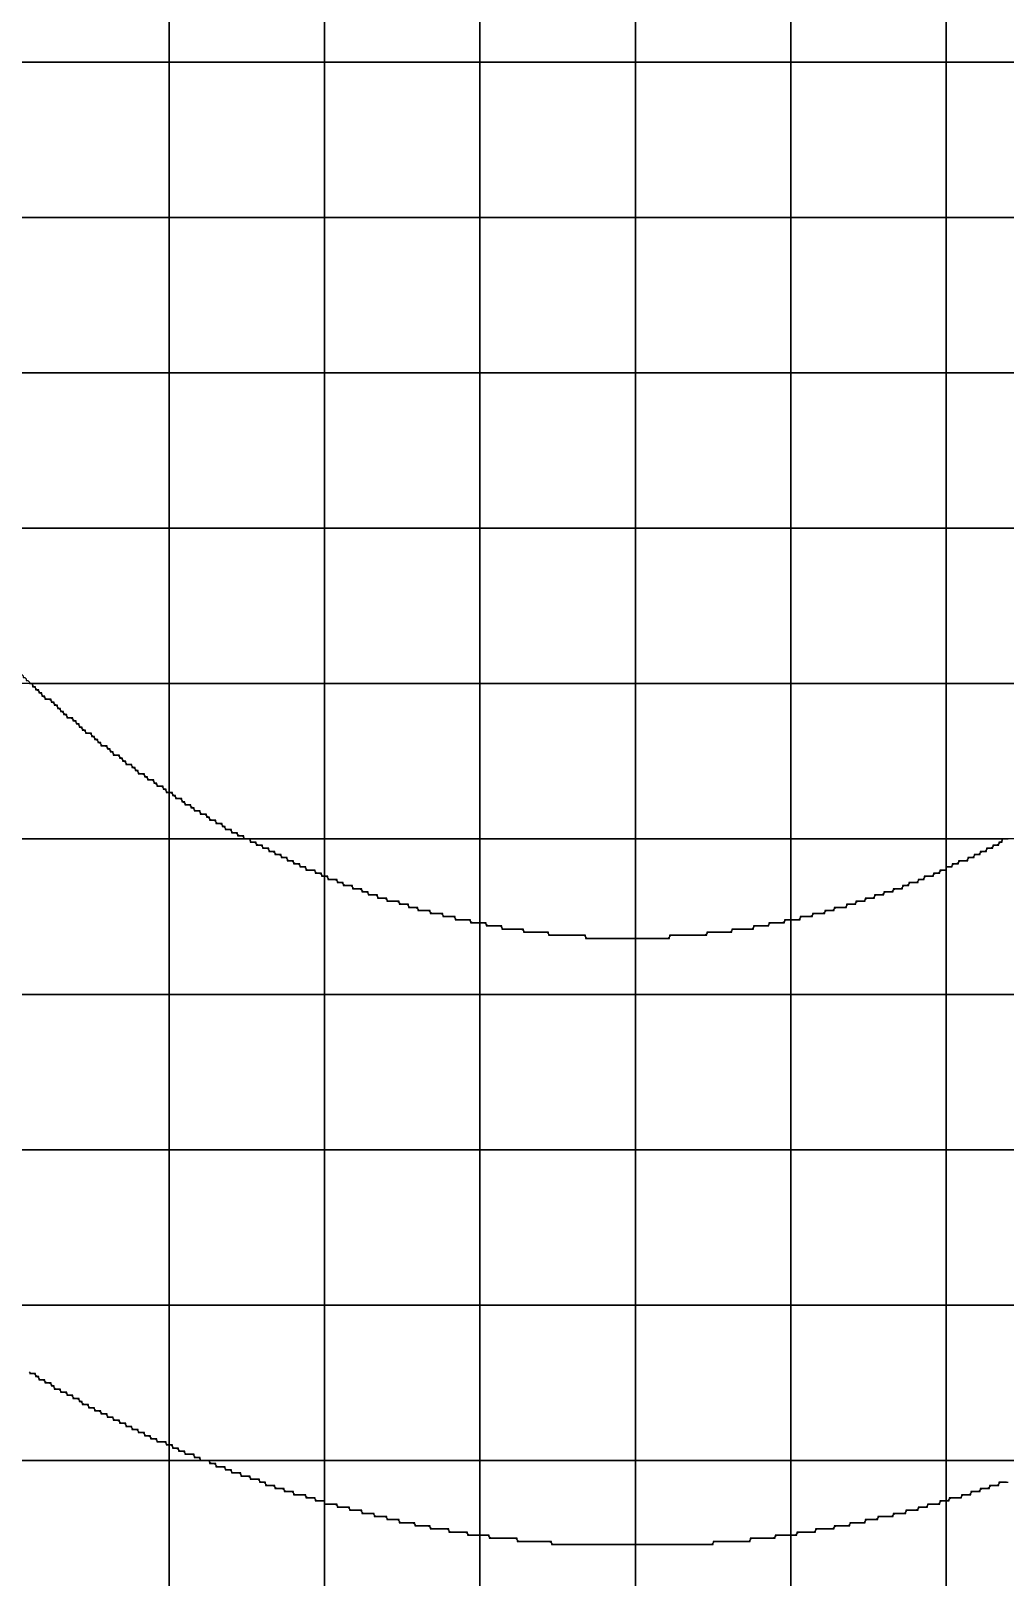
# Model space of a CAD drawing. Header units: metres. Extents: x -2.2 to 1, y -5.2 to 5.1.
# Drawn here: x -0.734 to 0.05, y -4.254 to -3.01 of the extents above; entities that cross this region are included whole.
import ezdxf

# ---------------------------------------------------------------- set-up
doc = ezdxf.new("R2010")
doc.units = ezdxf.units.M

msp = doc.modelspace()

# ---------------------------------------------------------------- linework, layer by layer
at = {"layer": '6', "color": 4}
for points in [[(-0.7479, -3.0355, 0), (-0.6229, -3.0355, 0), (-0.6229, -2.9105, 0), (-0.7479, -2.9105, 0), (-0.7479, -3.0355, 0)], [(-0.6229, -3.0355, 0), (-0.4979, -3.0355, 0), (-0.4979, -2.9105, 0), (-0.6229, -2.9105, 0), (-0.6229, -3.0355, 0)], [(-0.4979, -2.9105, 0), (-0.4979, -3.0355, 0)], [(-0.1229, -3.0355, 0), (0.0021, -3.0355, 0), (0.0021, -2.9105, 0)], [(0.0021, -3.0355, 0), (0.1271, -3.0355, 0), (0.1271, -2.9105, 0), (0.0021, -2.9105, 0), (0.0021, -3.0355, 0)], [(-0.2479, -3.0355, 0), (-0.1229, -3.0355, 0), (-0.1229, -2.9505, 0)], [(-0.1229, -2.948, 0), (-0.1229, -3.0355, 0)], [(-0.4979, -3.0355, 0), (-0.3729, -3.0355, 0), (-0.3729, -2.9655, 0)], [(-0.3729, -2.968, 0), (-0.3729, -3.0355, 0)], [(-0.3729, -3.0355, 0), (-0.2479, -3.0355, 0), (-0.2479, -2.9855, 0)], [(-0.2479, -2.9855, 0), (-0.2479, -3.0355, 0)], [(-0.7479, -3.1605, 0), (-0.6229, -3.1605, 0), (-0.6229, -3.0355, 0), (-0.7479, -3.0355, 0), (-0.7479, -3.1605, 0)], [(-0.6229, -3.1605, 0), (-0.4979, -3.1605, 0), (-0.4979, -3.0355, 0), (-0.6229, -3.0355, 0), (-0.6229, -3.1605, 0)], [(-0.4979, -3.1605, 0), (-0.3729, -3.1605, 0), (-0.3729, -3.0355, 0), (-0.4979, -3.0355, 0), (-0.4979, -3.1605, 0)], [(-0.3729, -3.1605, 0), (-0.2479, -3.1605, 0), (-0.2479, -3.0355, 0), (-0.3729, -3.0355, 0), (-0.3729, -3.1605, 0)], [(-0.2479, -3.1605, 0), (-0.1229, -3.1605, 0), (-0.1229, -3.0355, 0), (-0.2479, -3.0355, 0), (-0.2479, -3.1605, 0)], [(-0.1229, -3.1605, 0), (0.0021, -3.1605, 0), (0.0021, -3.0355, 0), (-0.1229, -3.0355, 0), (-0.1229, -3.1605, 0)], [(0.0021, -3.1605, 0), (0.1271, -3.1605, 0), (0.1271, -3.0355, 0), (0.0021, -3.0355, 0), (0.0021, -3.1605, 0)], [(-0.7479, -3.2855, 0), (-0.6229, -3.2855, 0), (-0.6229, -3.1605, 0), (-0.7479, -3.1605, 0), (-0.7479, -3.2855, 0)], [(-0.6229, -3.2855, 0), (-0.4979, -3.2855, 0), (-0.4979, -3.1605, 0), (-0.6229, -3.1605, 0), (-0.6229, -3.2855, 0)], [(-0.4979, -3.2855, 0), (-0.3729, -3.2855, 0), (-0.3729, -3.1605, 0), (-0.4979, -3.1605, 0), (-0.4979, -3.2855, 0)], [(-0.3729, -3.2855, 0), (-0.2479, -3.2855, 0), (-0.2479, -3.1605, 0), (-0.3729, -3.1605, 0), (-0.3729, -3.2855, 0)], [(-0.2479, -3.2855, 0), (-0.1229, -3.2855, 0), (-0.1229, -3.1605, 0), (-0.2479, -3.1605, 0), (-0.2479, -3.2855, 0)], [(-0.1229, -3.2855, 0), (0.0021, -3.2855, 0), (0.0021, -3.1605, 0), (-0.1229, -3.1605, 0), (-0.1229, -3.2855, 0)], [(0.0021, -3.2855, 0), (0.1271, -3.2855, 0), (0.1271, -3.1605, 0), (0.0021, -3.1605, 0), (0.0021, -3.2855, 0)], [(-0.7479, -3.4105, 0), (-0.6229, -3.4105, 0), (-0.6229, -3.2855, 0), (-0.7479, -3.2855, 0), (-0.7479, -3.4105, 0)], [(-0.6229, -3.4105, 0), (-0.4979, -3.4105, 0), (-0.4979, -3.2855, 0), (-0.6229, -3.2855, 0), (-0.6229, -3.4105, 0)], [(-0.4979, -3.4105, 0), (-0.3729, -3.4105, 0), (-0.3729, -3.2855, 0), (-0.4979, -3.2855, 0), (-0.4979, -3.4105, 0)], [(-0.3729, -3.4105, 0), (-0.2479, -3.4105, 0), (-0.2479, -3.2855, 0), (-0.3729, -3.2855, 0), (-0.3729, -3.4105, 0)], [(-0.2479, -3.4105, 0), (-0.1229, -3.4105, 0), (-0.1229, -3.2855, 0), (-0.2479, -3.2855, 0), (-0.2479, -3.4105, 0)], [(-0.1229, -3.4105, 0), (0.0021, -3.4105, 0), (0.0021, -3.2855, 0), (-0.1229, -3.2855, 0), (-0.1229, -3.4105, 0)], [(0.0021, -3.4105, 0), (0.1271, -3.4105, 0), (0.1271, -3.2855, 0), (0.0021, -3.2855, 0), (0.0021, -3.4105, 0)], [(-0.7479, -3.523, 0), (-0.7467, -3.523, 0), (-0.7454, -3.5242, 0), (-0.7454, -3.5255, 0), (-0.7442, -3.5255, 0), (-0.7429, -3.5267, 0), (-0.7429, -3.528, 0), (-0.7417, -3.528, 0), (-0.7404, -3.5293, 0), (-0.7404, -3.5305, 0), (-0.7392, -3.5305, 0), (-0.7379, -3.5318, 0), (-0.7379, -3.533, 0), (-0.7367, -3.533, 0), (-0.7354, -3.5343, 0), (-0.7354, -3.5355, 0), (-0.6229, -3.5355, 0), (-0.6229, -3.4105, 0), (-0.7479, -3.4105, 0), (-0.7479, -3.523, 0)], [(-0.6229, -3.5355, 0), (-0.4979, -3.5355, 0), (-0.4979, -3.4105, 0), (-0.6229, -3.4105, 0), (-0.6229, -3.5355, 0)], [(-0.4979, -3.5355, 0), (-0.3729, -3.5355, 0), (-0.3729, -3.4105, 0), (-0.4979, -3.4105, 0), (-0.4979, -3.5355, 0)], [(-0.3729, -3.5355, 0), (-0.2479, -3.5355, 0), (-0.2479, -3.4105, 0), (-0.3729, -3.4105, 0), (-0.3729, -3.5355, 0)], [(-0.2479, -3.5355, 0), (-0.1229, -3.5355, 0), (-0.1229, -3.4105, 0), (-0.2479, -3.4105, 0), (-0.2479, -3.5355, 0)], [(-0.1229, -3.5355, 0), (0.0021, -3.5355, 0), (0.0021, -3.4105, 0), (-0.1229, -3.4105, 0), (-0.1229, -3.5355, 0)], [(0.0021, -3.5355, 0), (0.1271, -3.5355, 0), (0.1271, -3.4105, 0), (0.0021, -3.4105, 0), (0.0021, -3.5355, 0)], [(-0.7329, -3.538, 0), (-0.7317, -3.538, 0), (-0.7304, -3.5393, 0), (-0.7304, -3.5405, 0), (-0.7292, -3.5405, 0), (-0.7279, -3.5417, 0), (-0.7279, -3.543, 0), (-0.7267, -3.543, 0), (-0.7254, -3.5442, 0), (-0.7254, -3.5455, 0), (-0.7242, -3.5455, 0), (-0.7229, -3.5467, 0), (-0.7229, -3.548, 0), (-0.7192, -3.548, 0), (-0.7179, -3.5492, 0), (-0.7179, -3.5505, 0), (-0.7167, -3.5505, 0), (-0.7154, -3.5518, 0), (-0.7154, -3.553, 0), (-0.7142, -3.553, 0), (-0.7129, -3.5543, 0), (-0.7129, -3.5555, 0), (-0.7117, -3.5555, 0), (-0.7104, -3.5568, 0), (-0.7104, -3.558, 0), (-0.7092, -3.558, 0), (-0.7079, -3.5593, 0), (-0.7079, -3.5605, 0), (-0.7067, -3.5605, 0), (-0.7054, -3.5617, 0), (-0.7054, -3.563, 0), (-0.7017, -3.563, 0), (-0.7004, -3.5642, 0), (-0.7004, -3.5655, 0), (-0.6992, -3.5655, 0), (-0.6979, -3.5667, 0), (-0.6979, -3.568, 0), (-0.6967, -3.568, 0), (-0.6954, -3.5692, 0), (-0.6954, -3.5705, 0), (-0.6942, -3.5705, 0), (-0.6929, -3.5718, 0), (-0.6929, -3.573, 0), (-0.6917, -3.573, 0), (-0.6904, -3.5743, 0), (-0.6904, -3.5755, 0), (-0.6867, -3.5755, 0), (-0.6854, -3.5768, 0), (-0.6854, -3.578, 0), (-0.6842, -3.578, 0), (-0.6829, -3.5793, 0), (-0.6829, -3.5805, 0), (-0.6817, -3.5805, 0), (-0.6804, -3.5817, 0), (-0.6804, -3.583, 0), (-0.6792, -3.583, 0), (-0.6779, -3.5842, 0), (-0.6779, -3.5855, 0), (-0.6742, -3.5855, 0), (-0.6729, -3.5867, 0), (-0.6729, -3.588, 0), (-0.6717, -3.588, 0), (-0.6704, -3.5892, 0), (-0.6704, -3.5905, 0), (-0.6692, -3.5905, 0), (-0.6679, -3.5918, 0), (-0.6679, -3.593, 0), (-0.6642, -3.593, 0), (-0.6629, -3.5943, 0), (-0.6629, -3.5955, 0), (-0.6617, -3.5955, 0), (-0.6604, -3.5968, 0), (-0.6604, -3.598, 0), (-0.6592, -3.598, 0), (-0.6579, -3.5993, 0), (-0.6579, -3.6005, 0), (-0.6542, -3.6005, 0), (-0.6529, -3.6018, 0), (-0.6529, -3.603, 0), (-0.6517, -3.603, 0), (-0.6504, -3.6042, 0), (-0.6504, -3.6055, 0), (-0.6492, -3.6055, 0), (-0.6479, -3.6067, 0), (-0.6479, -3.608, 0), (-0.6442, -3.608, 0), (-0.6429, -3.6092, 0), (-0.6429, -3.6105, 0), (-0.6417, -3.6105, 0), (-0.6404, -3.6117, 0), (-0.6404, -3.613, 0), (-0.6367, -3.613, 0), (-0.6354, -3.6143, 0), (-0.6354, -3.6155, 0), (-0.6342, -3.6155, 0), (-0.6329, -3.6168, 0), (-0.6329, -3.618, 0), (-0.6292, -3.618, 0), (-0.6279, -3.6193, 0), (-0.6279, -3.6205, 0), (-0.6267, -3.6205, 0), (-0.6254, -3.6218, 0), (-0.6254, -3.623, 0), (-0.6229, -3.623, 0), (-0.6229, -3.5355, 0), (-0.7329, -3.5355, 0), (-0.7329, -3.538, 0)], [(-0.6229, -3.623, 0), (-0.6217, -3.623, 0), (-0.6204, -3.6242, 0), (-0.6204, -3.6255, 0), (-0.6192, -3.6255, 0), (-0.6179, -3.6267, 0), (-0.6179, -3.628, 0), (-0.6142, -3.628, 0), (-0.6129, -3.6292, 0), (-0.6129, -3.6305, 0), (-0.6117, -3.6305, 0), (-0.6104, -3.6317, 0), (-0.6104, -3.633, 0), (-0.6067, -3.633, 0), (-0.6054, -3.6343, 0), (-0.6054, -3.6355, 0), (-0.6042, -3.6355, 0), (-0.6029, -3.6368, 0), (-0.6029, -3.638, 0), (-0.5992, -3.638, 0), (-0.5979, -3.6393, 0), (-0.5979, -3.6405, 0), (-0.5942, -3.6405, 0), (-0.5929, -3.6418, 0), (-0.5929, -3.643, 0), (-0.5917, -3.643, 0), (-0.5904, -3.6442, 0), (-0.5904, -3.6455, 0), (-0.5867, -3.6455, 0), (-0.5854, -3.6467, 0), (-0.5854, -3.648, 0), (-0.5817, -3.648, 0), (-0.5804, -3.6492, 0), (-0.5804, -3.6505, 0), (-0.5792, -3.6505, 0), (-0.5779, -3.6517, 0), (-0.5779, -3.653, 0), (-0.5742, -3.653, 0), (-0.5729, -3.6543, 0), (-0.5729, -3.6555, 0), (-0.5692, -3.6555, 0), (-0.5679, -3.6568, 0), (-0.5679, -3.658, 0), (-0.5642, -3.658, 0), (-0.5629, -3.6593, 0), (-0.5629, -3.6605, 0), (-0.4979, -3.6605, 0), (-0.4979, -3.5355, 0), (-0.6229, -3.5355, 0), (-0.6229, -3.623, 0)], [(-0.4979, -3.6605, 0), (-0.3729, -3.6605, 0), (-0.3729, -3.5355, 0), (-0.4979, -3.5355, 0), (-0.4979, -3.6605, 0)], [(-0.3729, -3.6605, 0), (-0.2479, -3.6605, 0), (-0.2479, -3.5355, 0), (-0.3729, -3.5355, 0), (-0.3729, -3.6605, 0)], [(-0.2479, -3.6605, 0), (-0.1229, -3.6605, 0), (-0.1229, -3.5355, 0), (-0.2479, -3.5355, 0), (-0.2479, -3.6605, 0)], [(-0.1229, -3.6605, 0), (0.0021, -3.6605, 0), (0.0021, -3.5355, 0), (-0.1229, -3.5355, 0), (-0.1229, -3.6605, 0)], [(0.1271, -3.5355, 0), (0.0021, -3.5355, 0), (0.0021, -3.6605, 0)], [(-0.5579, -3.663, 0), (-0.5542, -3.663, 0), (-0.5529, -3.6643, 0), (-0.5529, -3.6655, 0), (-0.5492, -3.6655, 0), (-0.5479, -3.6667, 0), (-0.5479, -3.668, 0), (-0.5442, -3.668, 0), (-0.5429, -3.6692, 0), (-0.5429, -3.6705, 0), (-0.5392, -3.6705, 0), (-0.5379, -3.6717, 0), (-0.5379, -3.673, 0), (-0.5342, -3.673, 0), (-0.5329, -3.6742, 0), (-0.5329, -3.6755, 0), (-0.5292, -3.6755, 0), (-0.5279, -3.6768, 0), (-0.5279, -3.678, 0), (-0.5242, -3.678, 0), (-0.5229, -3.6793, 0), (-0.5229, -3.6805, 0), (-0.5192, -3.6805, 0), (-0.5179, -3.6818, 0), (-0.5179, -3.683, 0), (-0.5142, -3.683, 0), (-0.5129, -3.6843, 0), (-0.5129, -3.6855, 0), (-0.5067, -3.6855, 0), (-0.5054, -3.6867, 0), (-0.5054, -3.688, 0), (-0.5017, -3.688, 0), (-0.5004, -3.6892, 0), (-0.5004, -3.6905, 0), (-0.4979, -3.6905, 0), (-0.4979, -3.6605, 0), (-0.5579, -3.6605, 0), (-0.5579, -3.663, 0)], [(-0.4979, -3.6905, 0), (-0.4967, -3.6905, 0), (-0.4954, -3.6917, 0), (-0.4954, -3.693, 0), (-0.4892, -3.693, 0), (-0.4879, -3.6942, 0), (-0.4879, -3.6955, 0), (-0.4842, -3.6955, 0), (-0.4829, -3.6968, 0), (-0.4829, -3.698, 0), (-0.4767, -3.698, 0), (-0.4754, -3.6993, 0), (-0.4754, -3.7005, 0), (-0.4692, -3.7005, 0), (-0.4679, -3.7018, 0), (-0.4679, -3.703, 0), (-0.4642, -3.703, 0), (-0.4629, -3.7043, 0), (-0.4629, -3.7055, 0), (-0.4567, -3.7055, 0), (-0.4554, -3.7067, 0), (-0.4554, -3.708, 0), (-0.4492, -3.708, 0), (-0.4479, -3.7092, 0), (-0.4479, -3.7105, 0), (-0.4392, -3.7105, 0), (-0.4379, -3.7117, 0), (-0.4379, -3.713, 0), (-0.4317, -3.713, 0), (-0.4304, -3.7142, 0), (-0.4304, -3.7155, 0), (-0.4242, -3.7155, 0), (-0.4229, -3.7168, 0), (-0.4229, -3.718, 0), (-0.4142, -3.718, 0), (-0.4129, -3.7193, 0), (-0.4129, -3.7205, 0), (-0.4042, -3.7205, 0), (-0.4029, -3.7218, 0), (-0.4029, -3.723, 0), (-0.3942, -3.723, 0), (-0.3929, -3.7243, 0), (-0.3929, -3.7255, 0), (-0.3817, -3.7255, 0), (-0.3804, -3.7268, 0), (-0.3804, -3.728, 0), (-0.3729, -3.728, 0), (-0.3729, -3.6605, 0), (-0.4979, -3.6605, 0), (-0.4979, -3.6905, 0)], [(-0.3729, -3.728, 0), (-0.3692, -3.728, 0), (-0.3679, -3.7292, 0), (-0.3679, -3.7305, 0), (-0.3567, -3.7305, 0), (-0.3554, -3.7317, 0), (-0.3554, -3.733, 0), (-0.3392, -3.733, 0), (-0.3379, -3.7342, 0), (-0.3379, -3.7355, 0), (-0.3192, -3.7355, 0), (-0.3179, -3.7367, 0), (-0.3179, -3.738, 0), (-0.2892, -3.738, 0), (-0.2879, -3.7393, 0), (-0.2879, -3.7405, 0), (-0.2479, -3.7405, 0), (-0.2479, -3.6605, 0), (-0.3729, -3.6605, 0), (-0.3729, -3.728, 0)], [(-0.2479, -3.7405, 0), (-0.2204, -3.7405, 0), (-0.2204, -3.7393, 0), (-0.2192, -3.738, 0), (-0.1904, -3.738, 0), (-0.1904, -3.7367, 0), (-0.1892, -3.7355, 0), (-0.1704, -3.7355, 0), (-0.1704, -3.7342, 0), (-0.1692, -3.733, 0), (-0.1529, -3.733, 0), (-0.1529, -3.7317, 0), (-0.1517, -3.7305, 0), (-0.1404, -3.7305, 0), (-0.1404, -3.7292, 0), (-0.1392, -3.728, 0), (-0.1279, -3.728, 0), (-0.1279, -3.7268, 0), (-0.1267, -3.7255, 0), (-0.1229, -3.7255, 0), (-0.1229, -3.6605, 0), (-0.2479, -3.6605, 0), (-0.2479, -3.7405, 0)], [(-0.1229, -3.7255, 0), (-0.1154, -3.7255, 0), (-0.1154, -3.7243, 0), (-0.1142, -3.723, 0), (-0.1054, -3.723, 0), (-0.1054, -3.7218, 0), (-0.1042, -3.7205, 0), (-0.0954, -3.7205, 0), (-0.0954, -3.7193, 0), (-0.0942, -3.718, 0), (-0.0879, -3.718, 0), (-0.0879, -3.7168, 0), (-0.0867, -3.7155, 0), (-0.0779, -3.7155, 0), (-0.0779, -3.7142, 0), (-0.0767, -3.713, 0), (-0.0704, -3.713, 0), (-0.0704, -3.7117, 0), (-0.0692, -3.7105, 0), (-0.0629, -3.7105, 0), (-0.0629, -3.7092, 0), (-0.0617, -3.708, 0), (-0.0554, -3.708, 0), (-0.0554, -3.7067, 0), (-0.0542, -3.7055, 0), (-0.0479, -3.7055, 0), (-0.0479, -3.7043, 0), (-0.0467, -3.703, 0), (-0.0404, -3.703, 0), (-0.0404, -3.7018, 0), (-0.0392, -3.7005, 0), (-0.0329, -3.7005, 0), (-0.0329, -3.6993, 0), (-0.0317, -3.698, 0), (-0.0279, -3.698, 0), (-0.0279, -3.6968, 0), (-0.0267, -3.6955, 0), (-0.0204, -3.6955, 0), (-0.0204, -3.6942, 0), (-0.0192, -3.693, 0), (-0.0154, -3.693, 0), (-0.0154, -3.6917, 0), (-0.0142, -3.6905, 0), (-0.0079, -3.6905, 0), (-0.0079, -3.6892, 0), (-0.0067, -3.688, 0), (-0.0029, -3.688, 0), (-0.0029, -3.6867, 0), (-0.0017, -3.6855, 0), (0.0021, -3.6855, 0), (0.0021, -3.6605, 0), (-0.1229, -3.6605, 0), (-0.1229, -3.7255, 0)], [(0.0021, -3.683, 0), (0.0071, -3.683, 0), (0.0071, -3.6818, 0), (0.0083, -3.6805, 0), (0.0121, -3.6805, 0), (0.0121, -3.6793, 0), (0.0133, -3.678, 0), (0.0196, -3.678, 0), (0.0196, -3.6768, 0), (0.0208, -3.6755, 0), (0.0246, -3.6755, 0), (0.0246, -3.6742, 0), (0.0258, -3.673, 0), (0.0296, -3.673, 0), (0.0296, -3.6717, 0), (0.0308, -3.6705, 0), (0.0346, -3.6705, 0), (0.0346, -3.6692, 0), (0.0358, -3.668, 0), (0.0396, -3.668, 0), (0.0396, -3.6667, 0), (0.0408, -3.6655, 0), (0.0446, -3.6655, 0), (0.0446, -3.6643, 0), (0.0458, -3.663, 0), (0.0471, -3.663, 0), (0.0471, -3.6605, 0), (0.0021, -3.6605, 0), (0.0021, -3.683, 0)], [(0.0021, -3.6605, 0), (0.0521, -3.6605, 0)]]:
    msp.add_polyline3d(points, dxfattribs=at)
at = {"layer": '7', "color": 1}
for points in [[(-0.7479, -3.6605, 0), (-0.6229, -3.6605, 0), (-0.6229, -3.623, 0), (-0.6242, -3.623, 0), (-0.6254, -3.6218, 0), (-0.6254, -3.6205, 0), (-0.6267, -3.6205, 0), (-0.6279, -3.6193, 0), (-0.6279, -3.618, 0), (-0.6317, -3.618, 0), (-0.6329, -3.6168, 0), (-0.6329, -3.6155, 0), (-0.6342, -3.6155, 0), (-0.6354, -3.6143, 0), (-0.6354, -3.613, 0), (-0.6392, -3.613, 0), (-0.6404, -3.6117, 0), (-0.6404, -3.6105, 0), (-0.6417, -3.6105, 0), (-0.6429, -3.6092, 0), (-0.6429, -3.608, 0), (-0.6467, -3.608, 0), (-0.6479, -3.6067, 0), (-0.6479, -3.6055, 0), (-0.6492, -3.6055, 0), (-0.6504, -3.6042, 0), (-0.6504, -3.603, 0), (-0.6517, -3.603, 0), (-0.6529, -3.6018, 0), (-0.6529, -3.6005, 0), (-0.6567, -3.6005, 0), (-0.6579, -3.5993, 0), (-0.6579, -3.598, 0), (-0.6592, -3.598, 0), (-0.6604, -3.5968, 0), (-0.6604, -3.5955, 0), (-0.6617, -3.5955, 0), (-0.6629, -3.5943, 0), (-0.6629, -3.593, 0), (-0.6667, -3.593, 0), (-0.6679, -3.5918, 0), (-0.6679, -3.5905, 0), (-0.6692, -3.5905, 0), (-0.6704, -3.5892, 0), (-0.6704, -3.588, 0), (-0.6717, -3.588, 0), (-0.6729, -3.5867, 0), (-0.6729, -3.5855, 0), (-0.6767, -3.5855, 0), (-0.6779, -3.5842, 0), (-0.6779, -3.583, 0), (-0.6792, -3.583, 0), (-0.6804, -3.5817, 0), (-0.6804, -3.5805, 0), (-0.6817, -3.5805, 0), (-0.6829, -3.5793, 0), (-0.6829, -3.578, 0), (-0.6842, -3.578, 0), (-0.6854, -3.5768, 0), (-0.6854, -3.5755, 0), (-0.6892, -3.5755, 0), (-0.6904, -3.5743, 0), (-0.6904, -3.573, 0), (-0.6917, -3.573, 0), (-0.6929, -3.5718, 0), (-0.6929, -3.5705, 0), (-0.6942, -3.5705, 0), (-0.6954, -3.5692, 0), (-0.6954, -3.568, 0), (-0.6967, -3.568, 0), (-0.6979, -3.5667, 0), (-0.6979, -3.5655, 0), (-0.6992, -3.5655, 0), (-0.7004, -3.5642, 0), (-0.7004, -3.563, 0), (-0.7042, -3.563, 0), (-0.7054, -3.5617, 0), (-0.7054, -3.5605, 0), (-0.7067, -3.5605, 0), (-0.7079, -3.5593, 0), (-0.7079, -3.558, 0), (-0.7092, -3.558, 0), (-0.7104, -3.5568, 0), (-0.7104, -3.5555, 0), (-0.7117, -3.5555, 0), (-0.7129, -3.5543, 0), (-0.7129, -3.553, 0), (-0.7142, -3.553, 0), (-0.7154, -3.5518, 0), (-0.7154, -3.5505, 0), (-0.7167, -3.5505, 0), (-0.7179, -3.5492, 0), (-0.7179, -3.548, 0), (-0.7217, -3.548, 0), (-0.7229, -3.5467, 0), (-0.7229, -3.5455, 0), (-0.7242, -3.5455, 0), (-0.7254, -3.5442, 0), (-0.7254, -3.543, 0), (-0.7267, -3.543, 0), (-0.7279, -3.5417, 0), (-0.7279, -3.5405, 0), (-0.7292, -3.5405, 0), (-0.7304, -3.5393, 0), (-0.7304, -3.538, 0), (-0.7317, -3.538, 0), (-0.7329, -3.5368, 0), (-0.7329, -3.5355, 0), (-0.7479, -3.5355, 0)], [(-0.6229, -3.6605, 0), (-0.5629, -3.6605, 0), (-0.5629, -3.658, 0), (-0.5667, -3.658, 0), (-0.5679, -3.6568, 0), (-0.5679, -3.6555, 0), (-0.5717, -3.6555, 0), (-0.5729, -3.6543, 0), (-0.5729, -3.653, 0), (-0.5767, -3.653, 0), (-0.5779, -3.6517, 0), (-0.5779, -3.6505, 0), (-0.5792, -3.6505, 0), (-0.5804, -3.6492, 0), (-0.5804, -3.648, 0), (-0.5842, -3.648, 0), (-0.5854, -3.6467, 0), (-0.5854, -3.6455, 0), (-0.5892, -3.6455, 0), (-0.5904, -3.6442, 0), (-0.5904, -3.643, 0), (-0.5917, -3.643, 0), (-0.5929, -3.6418, 0), (-0.5929, -3.6405, 0), (-0.5967, -3.6405, 0), (-0.5979, -3.6393, 0), (-0.5979, -3.638, 0), (-0.6017, -3.638, 0), (-0.6029, -3.6368, 0), (-0.6029, -3.6355, 0), (-0.6042, -3.6355, 0), (-0.6054, -3.6343, 0), (-0.6054, -3.633, 0), (-0.6092, -3.633, 0), (-0.6104, -3.6317, 0), (-0.6104, -3.6305, 0), (-0.6117, -3.6305, 0), (-0.6129, -3.6292, 0), (-0.6129, -3.628, 0), (-0.6167, -3.628, 0), (-0.6179, -3.6267, 0), (-0.6179, -3.6255, 0), (-0.6192, -3.6255, 0), (-0.6204, -3.6242, 0), (-0.6204, -3.623, 0), (-0.6229, -3.623, 0), (-0.6229, -3.6605, 0)], [(-0.7479, -3.7855, 0), (-0.6229, -3.7855, 0), (-0.6229, -3.6605, 0), (-0.7479, -3.6605, 0), (-0.7479, -3.7855, 0)], [(-0.6229, -3.7855, 0), (-0.4979, -3.7855, 0), (-0.4979, -3.6905, 0), (-0.4992, -3.6905, 0), (-0.5004, -3.6892, 0), (-0.5004, -3.688, 0), (-0.5042, -3.688, 0), (-0.5054, -3.6867, 0), (-0.5054, -3.6855, 0), (-0.5117, -3.6855, 0), (-0.5129, -3.6843, 0), (-0.5129, -3.683, 0), (-0.5167, -3.683, 0), (-0.5179, -3.6818, 0), (-0.5179, -3.6805, 0), (-0.5217, -3.6805, 0), (-0.5229, -3.6793, 0), (-0.5229, -3.678, 0), (-0.5267, -3.678, 0), (-0.5279, -3.6768, 0), (-0.5279, -3.6755, 0), (-0.5317, -3.6755, 0), (-0.5329, -3.6742, 0), (-0.5329, -3.673, 0), (-0.5367, -3.673, 0), (-0.5379, -3.6717, 0), (-0.5379, -3.6705, 0), (-0.5417, -3.6705, 0), (-0.5429, -3.6692, 0), (-0.5429, -3.668, 0), (-0.5467, -3.668, 0), (-0.5479, -3.6667, 0), (-0.5479, -3.6655, 0), (-0.5517, -3.6655, 0), (-0.5529, -3.6643, 0), (-0.5529, -3.663, 0), (-0.5567, -3.663, 0), (-0.5579, -3.6618, 0), (-0.5579, -3.6605, 0), (-0.6229, -3.6605, 0), (-0.6229, -3.7855, 0)], [(0.1271, -3.6605, 0), (0.0471, -3.6605, 0), (0.0471, -3.6618, 0), (0.0458, -3.663, 0), (0.0446, -3.663, 0), (0.0446, -3.6643, 0), (0.0433, -3.6655, 0), (0.0396, -3.6655, 0), (0.0396, -3.6667, 0), (0.0383, -3.668, 0), (0.0346, -3.668, 0), (0.0346, -3.6692, 0), (0.0333, -3.6705, 0), (0.0296, -3.6705, 0), (0.0296, -3.6717, 0), (0.0283, -3.673, 0), (0.0246, -3.673, 0), (0.0246, -3.6742, 0), (0.0233, -3.6755, 0), (0.0196, -3.6755, 0), (0.0196, -3.6768, 0), (0.0183, -3.678, 0), (0.0121, -3.678, 0), (0.0121, -3.6793, 0), (0.0108, -3.6805, 0), (0.0071, -3.6805, 0), (0.0071, -3.6818, 0), (0.0058, -3.683, 0), (0.0021, -3.683, 0), (0.0021, -3.7855, 0)], [(-0.4979, -3.7855, 0), (-0.3729, -3.7855, 0), (-0.3729, -3.728, 0), (-0.3792, -3.728, 0), (-0.3804, -3.7268, 0), (-0.3804, -3.7255, 0), (-0.3917, -3.7255, 0), (-0.3929, -3.7243, 0), (-0.3929, -3.723, 0), (-0.4017, -3.723, 0), (-0.4029, -3.7218, 0), (-0.4029, -3.7205, 0), (-0.4117, -3.7205, 0), (-0.4129, -3.7193, 0), (-0.4129, -3.718, 0), (-0.4217, -3.718, 0), (-0.4229, -3.7168, 0), (-0.4229, -3.7155, 0), (-0.4292, -3.7155, 0), (-0.4304, -3.7142, 0), (-0.4304, -3.713, 0), (-0.4367, -3.713, 0), (-0.4379, -3.7117, 0), (-0.4379, -3.7105, 0), (-0.4467, -3.7105, 0), (-0.4479, -3.7092, 0), (-0.4479, -3.708, 0), (-0.4542, -3.708, 0), (-0.4554, -3.7067, 0), (-0.4554, -3.7055, 0), (-0.4617, -3.7055, 0), (-0.4629, -3.7043, 0), (-0.4629, -3.703, 0), (-0.4667, -3.703, 0), (-0.4679, -3.7018, 0), (-0.4679, -3.7005, 0), (-0.4742, -3.7005, 0), (-0.4754, -3.6993, 0), (-0.4754, -3.698, 0), (-0.4817, -3.698, 0), (-0.4829, -3.6968, 0), (-0.4829, -3.6955, 0), (-0.4867, -3.6955, 0), (-0.4879, -3.6942, 0), (-0.4879, -3.693, 0), (-0.4942, -3.693, 0), (-0.4954, -3.6917, 0), (-0.4954, -3.6905, 0), (-0.4979, -3.6905, 0), (-0.4979, -3.7855, 0)], [(-0.1229, -3.7855, 0), (0.0021, -3.7855, 0), (0.0021, -3.6855, 0), (-0.0029, -3.6855, 0), (-0.0029, -3.6867, 0), (-0.0042, -3.688, 0), (-0.0079, -3.688, 0), (-0.0079, -3.6892, 0), (-0.0092, -3.6905, 0), (-0.0154, -3.6905, 0), (-0.0154, -3.6917, 0), (-0.0167, -3.693, 0), (-0.0204, -3.693, 0), (-0.0204, -3.6942, 0), (-0.0217, -3.6955, 0), (-0.0279, -3.6955, 0), (-0.0279, -3.6968, 0), (-0.0292, -3.698, 0), (-0.0329, -3.698, 0), (-0.0329, -3.6993, 0), (-0.0342, -3.7005, 0), (-0.0404, -3.7005, 0), (-0.0404, -3.7018, 0), (-0.0417, -3.703, 0), (-0.0479, -3.703, 0), (-0.0479, -3.7043, 0), (-0.0492, -3.7055, 0), (-0.0554, -3.7055, 0), (-0.0554, -3.7067, 0), (-0.0567, -3.708, 0), (-0.0629, -3.708, 0), (-0.0629, -3.7092, 0), (-0.0642, -3.7105, 0), (-0.0704, -3.7105, 0), (-0.0704, -3.7117, 0), (-0.0717, -3.713, 0), (-0.0779, -3.713, 0), (-0.0779, -3.7142, 0), (-0.0792, -3.7155, 0), (-0.0879, -3.7155, 0), (-0.0879, -3.7168, 0), (-0.0892, -3.718, 0), (-0.0954, -3.718, 0), (-0.0954, -3.7193, 0), (-0.0967, -3.7205, 0), (-0.1054, -3.7205, 0), (-0.1054, -3.7218, 0), (-0.1067, -3.723, 0), (-0.1154, -3.723, 0), (-0.1154, -3.7243, 0), (-0.1167, -3.7255, 0), (-0.1229, -3.7255, 0), (-0.1229, -3.7855, 0)], [(-0.3729, -3.7855, 0), (-0.2479, -3.7855, 0), (-0.2479, -3.7405, 0), (-0.2867, -3.7405, 0), (-0.2879, -3.7393, 0), (-0.2879, -3.738, 0), (-0.3167, -3.738, 0), (-0.3179, -3.7367, 0), (-0.3179, -3.7355, 0), (-0.3367, -3.7355, 0), (-0.3379, -3.7342, 0), (-0.3379, -3.733, 0), (-0.3542, -3.733, 0), (-0.3554, -3.7317, 0), (-0.3554, -3.7305, 0), (-0.3667, -3.7305, 0), (-0.3679, -3.7292, 0), (-0.3679, -3.728, 0), (-0.3729, -3.728, 0), (-0.3729, -3.7855, 0)], [(-0.2479, -3.7855, 0), (-0.1229, -3.7855, 0), (-0.1229, -3.7255, 0), (-0.1279, -3.7255, 0), (-0.1279, -3.7268, 0), (-0.1292, -3.728, 0), (-0.1404, -3.728, 0), (-0.1404, -3.7292, 0), (-0.1417, -3.7305, 0), (-0.1529, -3.7305, 0), (-0.1529, -3.7317, 0), (-0.1542, -3.733, 0), (-0.1704, -3.733, 0), (-0.1704, -3.7342, 0), (-0.1717, -3.7355, 0), (-0.1904, -3.7355, 0), (-0.1904, -3.7367, 0), (-0.1917, -3.738, 0), (-0.2204, -3.738, 0), (-0.2204, -3.7393, 0), (-0.2217, -3.7405, 0), (-0.2479, -3.7405, 0), (-0.2479, -3.7855, 0)], [(-0.7479, -3.9105, 0), (-0.6229, -3.9105, 0), (-0.6229, -3.7855, 0), (-0.7479, -3.7855, 0), (-0.7479, -3.9105, 0)], [(-0.6229, -3.9105, 0), (-0.4979, -3.9105, 0), (-0.4979, -3.7855, 0), (-0.6229, -3.7855, 0), (-0.6229, -3.9105, 0)], [(-0.4979, -3.9105, 0), (-0.3729, -3.9105, 0), (-0.3729, -3.7855, 0), (-0.4979, -3.7855, 0), (-0.4979, -3.9105, 0)], [(-0.3729, -3.9105, 0), (-0.2479, -3.9105, 0), (-0.2479, -3.7855, 0), (-0.3729, -3.7855, 0), (-0.3729, -3.9105, 0)], [(-0.2479, -3.9105, 0), (-0.1229, -3.9105, 0), (-0.1229, -3.7855, 0), (-0.2479, -3.7855, 0), (-0.2479, -3.9105, 0)], [(-0.1229, -3.9105, 0), (0.0021, -3.9105, 0), (0.0021, -3.7855, 0), (-0.1229, -3.7855, 0), (-0.1229, -3.9105, 0)], [(0.0021, -3.9105, 0), (0.1271, -3.9105, 0), (0.1271, -3.7855, 0), (0.0021, -3.7855, 0), (0.0021, -3.9105, 0)], [(0.0021, -3.7855, 0), (0.1271, -3.7855, 0)], [(-0.7479, -4.0355, 0), (-0.6229, -4.0355, 0), (-0.6229, -3.9105, 0), (-0.7479, -3.9105, 0), (-0.7479, -4.0355, 0)], [(-0.6229, -4.0355, 0), (-0.4979, -4.0355, 0), (-0.4979, -3.9105, 0), (-0.6229, -3.9105, 0), (-0.6229, -4.0355, 0)], [(-0.4979, -4.0355, 0), (-0.3729, -4.0355, 0), (-0.3729, -3.9105, 0), (-0.4979, -3.9105, 0), (-0.4979, -4.0355, 0)], [(-0.3729, -4.0355, 0), (-0.2479, -4.0355, 0), (-0.2479, -3.9105, 0), (-0.3729, -3.9105, 0), (-0.3729, -4.0355, 0)], [(-0.2479, -4.0355, 0), (-0.1229, -4.0355, 0), (-0.1229, -3.9105, 0), (-0.2479, -3.9105, 0), (-0.2479, -4.0355, 0)], [(-0.1229, -4.0355, 0), (0.0021, -4.0355, 0), (0.0021, -3.9105, 0), (-0.1229, -3.9105, 0), (-0.1229, -4.0355, 0)], [(0.0021, -4.0355, 0), (0.1271, -4.0355, 0), (0.1271, -3.9105, 0), (0.0021, -3.9105, 0), (0.0021, -4.0355, 0)], [(-0.7354, -4.0905, 0), (-0.7317, -4.0905, 0), (-0.7304, -4.0918, 0), (-0.7304, -4.093, 0), (-0.7292, -4.093, 0), (-0.7279, -4.0942, 0), (-0.7279, -4.0955, 0), (-0.7242, -4.0955, 0), (-0.7229, -4.0968, 0), (-0.7229, -4.098, 0), (-0.7192, -4.098, 0), (-0.7179, -4.0992, 0), (-0.7179, -4.1005, 0), (-0.7167, -4.1005, 0), (-0.7154, -4.1018, 0), (-0.7154, -4.103, 0), (-0.7117, -4.103, 0), (-0.7104, -4.1043, 0), (-0.7104, -4.1055, 0), (-0.7067, -4.1055, 0), (-0.7054, -4.1067, 0), (-0.7054, -4.108, 0), (-0.7017, -4.108, 0), (-0.7004, -4.1093, 0), (-0.7004, -4.1105, 0), (-0.6967, -4.1105, 0), (-0.6954, -4.1117, 0), (-0.6954, -4.113, 0), (-0.6942, -4.113, 0), (-0.6929, -4.1143, 0), (-0.6929, -4.1155, 0), (-0.6892, -4.1155, 0), (-0.6879, -4.1167, 0), (-0.6879, -4.118, 0), (-0.6842, -4.118, 0), (-0.6829, -4.1193, 0), (-0.6829, -4.1205, 0), (-0.6792, -4.1205, 0), (-0.6779, -4.1217, 0), (-0.6779, -4.123, 0), (-0.6742, -4.123, 0), (-0.6729, -4.1242, 0), (-0.6729, -4.1255, 0), (-0.6692, -4.1255, 0), (-0.6679, -4.1268, 0), (-0.6679, -4.128, 0), (-0.6642, -4.128, 0), (-0.6629, -4.1292, 0), (-0.6629, -4.1305, 0), (-0.6592, -4.1305, 0), (-0.6579, -4.1318, 0), (-0.6579, -4.133, 0), (-0.6542, -4.133, 0), (-0.6529, -4.1342, 0), (-0.6529, -4.1355, 0), (-0.6492, -4.1355, 0), (-0.6479, -4.1368, 0), (-0.6479, -4.138, 0), (-0.6442, -4.138, 0), (-0.6429, -4.1392, 0), (-0.6429, -4.1405, 0), (-0.6392, -4.1405, 0), (-0.6379, -4.1418, 0), (-0.6379, -4.143, 0), (-0.6342, -4.143, 0), (-0.6329, -4.1443, 0), (-0.6329, -4.1455, 0), (-0.6267, -4.1455, 0), (-0.6254, -4.1467, 0), (-0.6254, -4.148, 0), (-0.6229, -4.148, 0), (-0.6229, -4.0355, 0), (-0.7479, -4.0355, 0)], [(-0.6229, -4.148, 0), (-0.6217, -4.148, 0), (-0.6204, -4.1493, 0), (-0.6204, -4.1505, 0), (-0.6167, -4.1505, 0), (-0.6154, -4.1517, 0), (-0.6154, -4.153, 0), (-0.6117, -4.153, 0), (-0.6104, -4.1543, 0), (-0.6104, -4.1555, 0), (-0.6042, -4.1555, 0), (-0.6029, -4.1567, 0), (-0.6029, -4.158, 0), (-0.5992, -4.158, 0), (-0.5979, -4.1593, 0), (-0.5979, -4.1605, 0), (-0.4979, -4.1605, 0), (-0.4979, -4.0355, 0), (-0.6229, -4.0355, 0), (-0.6229, -4.148, 0)], [(-0.4979, -4.1605, 0), (-0.3729, -4.1605, 0), (-0.3729, -4.0355, 0), (-0.4979, -4.0355, 0), (-0.4979, -4.1605, 0)], [(-0.3729, -4.1605, 0), (-0.2479, -4.1605, 0), (-0.2479, -4.0355, 0), (-0.3729, -4.0355, 0), (-0.3729, -4.1605, 0)], [(-0.2479, -4.1605, 0), (-0.1229, -4.1605, 0), (-0.1229, -4.0355, 0), (-0.2479, -4.0355, 0), (-0.2479, -4.1605, 0)], [(-0.1229, -4.1605, 0), (0.0021, -4.1605, 0), (0.0021, -4.0355, 0), (-0.1229, -4.0355, 0), (-0.1229, -4.1605, 0)], [(0.0021, -4.1605, 0), (0.0971, -4.1605, 0), (0.0971, -4.1593, 0), (0.0983, -4.158, 0), (0.1021, -4.158, 0), (0.1021, -4.1567, 0), (0.1033, -4.1555, 0), (0.1096, -4.1555, 0), (0.1096, -4.1543, 0), (0.1108, -4.153, 0), (0.1146, -4.153, 0), (0.1146, -4.1517, 0), (0.1158, -4.1505, 0), (0.1196, -4.1505, 0), (0.1196, -4.1493, 0), (0.1208, -4.148, 0), (0.1246, -4.148, 0), (0.1246, -4.1467, 0), (0.1258, -4.1455, 0), (0.1271, -4.1455, 0), (0.1271, -4.0355, 0), (0.0021, -4.0355, 0), (0.0021, -4.1605, 0)], [(-0.5904, -4.163, 0), (-0.5867, -4.163, 0), (-0.5854, -4.1643, 0), (-0.5854, -4.1655, 0), (-0.5792, -4.1655, 0), (-0.5779, -4.1668, 0), (-0.5779, -4.168, 0), (-0.5742, -4.168, 0), (-0.5729, -4.1692, 0), (-0.5729, -4.1705, 0), (-0.5667, -4.1705, 0), (-0.5654, -4.1718, 0), (-0.5654, -4.173, 0), (-0.5592, -4.173, 0), (-0.5579, -4.1742, 0), (-0.5579, -4.1755, 0), (-0.5517, -4.1755, 0), (-0.5504, -4.1768, 0), (-0.5504, -4.178, 0), (-0.5467, -4.178, 0), (-0.5454, -4.1792, 0), (-0.5454, -4.1805, 0), (-0.5392, -4.1805, 0), (-0.5379, -4.1818, 0), (-0.5379, -4.183, 0), (-0.5317, -4.183, 0), (-0.5304, -4.1842, 0), (-0.5304, -4.1855, 0), (-0.5242, -4.1855, 0), (-0.5229, -4.1867, 0), (-0.5229, -4.188, 0), (-0.5142, -4.188, 0), (-0.5129, -4.1893, 0), (-0.5129, -4.1905, 0), (-0.5067, -4.1905, 0), (-0.5054, -4.1917, 0), (-0.5054, -4.193, 0), (-0.4979, -4.193, 0), (-0.4979, -4.1605, 0), (-0.5904, -4.1605, 0), (-0.5904, -4.163, 0)], [(-0.4979, -4.1955, 0), (-0.4892, -4.1955, 0), (-0.4879, -4.1967, 0), (-0.4879, -4.198, 0), (-0.4792, -4.198, 0), (-0.4779, -4.1993, 0), (-0.4779, -4.2005, 0), (-0.4692, -4.2005, 0), (-0.4679, -4.2017, 0), (-0.4679, -4.203, 0), (-0.4592, -4.203, 0), (-0.4579, -4.2043, 0), (-0.4579, -4.2055, 0), (-0.4492, -4.2055, 0), (-0.4479, -4.2068, 0), (-0.4479, -4.208, 0), (-0.4392, -4.208, 0), (-0.4379, -4.2092, 0), (-0.4379, -4.2105, 0), (-0.4267, -4.2105, 0), (-0.4254, -4.2118, 0), (-0.4254, -4.213, 0), (-0.4142, -4.213, 0), (-0.4129, -4.2142, 0), (-0.4129, -4.2155, 0), (-0.3992, -4.2155, 0), (-0.3979, -4.2168, 0), (-0.3979, -4.218, 0), (-0.3842, -4.218, 0), (-0.3829, -4.2192, 0), (-0.3829, -4.2205, 0), (-0.3729, -4.2205, 0), (-0.3729, -4.1605, 0), (-0.4979, -4.1605, 0), (-0.4979, -4.1955, 0)], [(-0.3729, -4.2205, 0), (-0.3667, -4.2205, 0), (-0.3654, -4.2218, 0), (-0.3654, -4.223, 0), (-0.3442, -4.223, 0), (-0.3429, -4.2242, 0), (-0.3429, -4.2255, 0), (-0.3167, -4.2255, 0), (-0.3154, -4.2268, 0), (-0.3154, -4.228, 0), (-0.2479, -4.228, 0), (-0.2479, -4.1605, 0), (-0.3729, -4.1605, 0), (-0.3729, -4.2205, 0)], [(-0.2479, -4.228, 0), (-0.1854, -4.228, 0), (-0.1854, -4.2268, 0), (-0.1842, -4.2255, 0), (-0.1554, -4.2255, 0), (-0.1554, -4.2242, 0), (-0.1542, -4.223, 0), (-0.1354, -4.223, 0), (-0.1354, -4.2218, 0), (-0.1342, -4.2205, 0), (-0.1229, -4.2205, 0), (-0.1229, -4.1605, 0), (-0.2479, -4.1605, 0), (-0.2479, -4.228, 0)], [(-0.1229, -4.2205, 0), (-0.1179, -4.2205, 0), (-0.1179, -4.2192, 0), (-0.1167, -4.218, 0), (-0.1029, -4.218, 0), (-0.1029, -4.2168, 0), (-0.1017, -4.2155, 0), (-0.0879, -4.2155, 0), (-0.0879, -4.2142, 0), (-0.0867, -4.213, 0), (-0.0754, -4.213, 0), (-0.0754, -4.2118, 0), (-0.0742, -4.2105, 0), (-0.0629, -4.2105, 0), (-0.0629, -4.2092, 0), (-0.0617, -4.208, 0), (-0.0529, -4.208, 0), (-0.0529, -4.2068, 0), (-0.0517, -4.2055, 0), (-0.0404, -4.2055, 0), (-0.0404, -4.2043, 0), (-0.0392, -4.203, 0), (-0.0304, -4.203, 0), (-0.0304, -4.2017, 0), (-0.0292, -4.2005, 0), (-0.0204, -4.2005, 0), (-0.0204, -4.1993, 0), (-0.0192, -4.198, 0), (-0.0129, -4.198, 0), (-0.0129, -4.1967, 0), (-0.0117, -4.1955, 0), (-0.0029, -4.1955, 0), (-0.0029, -4.1943, 0), (-0.0017, -4.193, 0), (0.0021, -4.193, 0), (0.0021, -4.1605, 0), (-0.1229, -4.1605, 0), (-0.1229, -4.2205, 0)], [(0.0896, -4.1605, 0), (0.0021, -4.1605, 0), (0.0021, -4.193, 0)], [(0.0021, -4.193, 0), (0.0046, -4.193, 0), (0.0046, -4.1917, 0), (0.0058, -4.1905, 0), (0.0146, -4.1905, 0), (0.0146, -4.1893, 0), (0.0158, -4.188, 0), (0.0221, -4.188, 0), (0.0221, -4.1867, 0), (0.0233, -4.1855, 0), (0.0296, -4.1855, 0), (0.0296, -4.1842, 0), (0.0308, -4.183, 0), (0.0371, -4.183, 0), (0.0371, -4.1818, 0), (0.0383, -4.1805, 0), (0.0446, -4.1805, 0), (0.0446, -4.1792, 0), (0.0458, -4.178, 0), (0.0521, -4.178, 0)]]:
    msp.add_polyline3d(points, dxfattribs=at)
at = {"layer": '8', "color": 3}
for points in [[(-0.7479, -4.1605, 0), (-0.6229, -4.1605, 0), (-0.6229, -4.148, 0), (-0.6242, -4.148, 0), (-0.6254, -4.1467, 0), (-0.6254, -4.1455, 0), (-0.6317, -4.1455, 0), (-0.6329, -4.1443, 0), (-0.6329, -4.143, 0), (-0.6367, -4.143, 0), (-0.6379, -4.1418, 0), (-0.6379, -4.1405, 0), (-0.6417, -4.1405, 0), (-0.6429, -4.1392, 0), (-0.6429, -4.138, 0), (-0.6467, -4.138, 0), (-0.6479, -4.1368, 0), (-0.6479, -4.1355, 0), (-0.6517, -4.1355, 0), (-0.6529, -4.1342, 0), (-0.6529, -4.133, 0), (-0.6567, -4.133, 0), (-0.6579, -4.1318, 0), (-0.6579, -4.1305, 0), (-0.6617, -4.1305, 0), (-0.6629, -4.1292, 0), (-0.6629, -4.128, 0), (-0.6667, -4.128, 0), (-0.6679, -4.1268, 0), (-0.6679, -4.1255, 0), (-0.6717, -4.1255, 0), (-0.6729, -4.1242, 0), (-0.6729, -4.123, 0), (-0.6767, -4.123, 0), (-0.6779, -4.1217, 0), (-0.6779, -4.1205, 0), (-0.6817, -4.1205, 0), (-0.6829, -4.1193, 0), (-0.6829, -4.118, 0), (-0.6867, -4.118, 0), (-0.6879, -4.1167, 0), (-0.6879, -4.1155, 0), (-0.6917, -4.1155, 0), (-0.6929, -4.1143, 0), (-0.6929, -4.113, 0), (-0.6942, -4.113, 0), (-0.6954, -4.1117, 0), (-0.6954, -4.1105, 0), (-0.6992, -4.1105, 0), (-0.7004, -4.1093, 0), (-0.7004, -4.108, 0), (-0.7042, -4.108, 0), (-0.7054, -4.1067, 0), (-0.7054, -4.1055, 0), (-0.7092, -4.1055, 0), (-0.7104, -4.1043, 0), (-0.7104, -4.103, 0), (-0.7142, -4.103, 0), (-0.7154, -4.1018, 0), (-0.7154, -4.1005, 0), (-0.7167, -4.1005, 0), (-0.7179, -4.0992, 0), (-0.7179, -4.098, 0), (-0.7217, -4.098, 0), (-0.7229, -4.0968, 0), (-0.7229, -4.0955, 0), (-0.7267, -4.0955, 0), (-0.7279, -4.0942, 0), (-0.7279, -4.093, 0), (-0.7292, -4.093, 0), (-0.7304, -4.0918, 0), (-0.7304, -4.0905, 0), (-0.7342, -4.0905, 0), (-0.7354, -4.0892, 0)], [(-0.6229, -4.1605, 0), (-0.5979, -4.1605, 0), (-0.5979, -4.158, 0), (-0.6017, -4.158, 0), (-0.6029, -4.1567, 0), (-0.6029, -4.1555, 0), (-0.6092, -4.1555, 0), (-0.6104, -4.1543, 0), (-0.6104, -4.153, 0), (-0.6142, -4.153, 0), (-0.6154, -4.1517, 0), (-0.6154, -4.1505, 0), (-0.6192, -4.1505, 0), (-0.6204, -4.1493, 0), (-0.6204, -4.148, 0), (-0.6229, -4.148, 0), (-0.6229, -4.1605, 0)], [(-0.7479, -4.2855, 0), (-0.6229, -4.2855, 0), (-0.6229, -4.1605, 0), (-0.7479, -4.1605, 0), (-0.7479, -4.2855, 0)], [(-0.4979, -4.2855, 0), (-0.4979, -4.193, 0), (-0.5042, -4.193, 0), (-0.5054, -4.1917, 0), (-0.5054, -4.1905, 0), (-0.5117, -4.1905, 0), (-0.5129, -4.1893, 0), (-0.5129, -4.188, 0), (-0.5217, -4.188, 0), (-0.5229, -4.1867, 0), (-0.5229, -4.1855, 0), (-0.5292, -4.1855, 0), (-0.5304, -4.1842, 0), (-0.5304, -4.183, 0), (-0.5367, -4.183, 0), (-0.5379, -4.1818, 0), (-0.5379, -4.1805, 0), (-0.5442, -4.1805, 0), (-0.5454, -4.1792, 0), (-0.5454, -4.178, 0), (-0.5492, -4.178, 0), (-0.5504, -4.1768, 0), (-0.5504, -4.1755, 0), (-0.5567, -4.1755, 0), (-0.5579, -4.1742, 0), (-0.5579, -4.173, 0), (-0.5642, -4.173, 0), (-0.5654, -4.1718, 0), (-0.5654, -4.1705, 0), (-0.5717, -4.1705, 0), (-0.5729, -4.1692, 0), (-0.5729, -4.168, 0), (-0.5767, -4.168, 0), (-0.5779, -4.1668, 0), (-0.5779, -4.1655, 0), (-0.5842, -4.1655, 0), (-0.5854, -4.1643, 0), (-0.5854, -4.163, 0), (-0.5892, -4.163, 0), (-0.5904, -4.1617, 0), (-0.5904, -4.1605, 0), (-0.6229, -4.1605, 0), (-0.6229, -4.2855, 0)], [(0.0508, -4.178, 0), (0.0446, -4.178, 0), (0.0446, -4.1792, 0), (0.0433, -4.1805, 0), (0.0371, -4.1805, 0), (0.0371, -4.1818, 0), (0.0358, -4.183, 0), (0.0296, -4.183, 0), (0.0296, -4.1842, 0), (0.0283, -4.1855, 0), (0.0221, -4.1855, 0), (0.0221, -4.1867, 0), (0.0208, -4.188, 0), (0.0146, -4.188, 0), (0.0146, -4.1893, 0), (0.0133, -4.1905, 0), (0.0046, -4.1905, 0), (0.0046, -4.1917, 0), (0.0033, -4.193, 0), (0.0021, -4.193, 0), (0.0021, -4.2855, 0)], [(-0.3729, -4.2855, 0), (-0.3729, -4.2205, 0), (-0.3817, -4.2205, 0), (-0.3829, -4.2192, 0), (-0.3829, -4.218, 0), (-0.3967, -4.218, 0), (-0.3979, -4.2168, 0), (-0.3979, -4.2155, 0), (-0.4117, -4.2155, 0), (-0.4129, -4.2142, 0), (-0.4129, -4.213, 0), (-0.4242, -4.213, 0), (-0.4254, -4.2118, 0), (-0.4254, -4.2105, 0), (-0.4367, -4.2105, 0), (-0.4379, -4.2092, 0), (-0.4379, -4.208, 0), (-0.4467, -4.208, 0), (-0.4479, -4.2068, 0), (-0.4479, -4.2055, 0), (-0.4567, -4.2055, 0), (-0.4579, -4.2043, 0), (-0.4579, -4.203, 0), (-0.4667, -4.203, 0), (-0.4679, -4.2017, 0), (-0.4679, -4.2005, 0), (-0.4767, -4.2005, 0), (-0.4779, -4.1993, 0), (-0.4779, -4.198, 0), (-0.4867, -4.198, 0), (-0.4879, -4.1967, 0), (-0.4879, -4.1955, 0), (-0.4979, -4.1955, 0), (-0.4979, -4.2855, 0)], [(0.0021, -4.2855, 0), (0.0021, -4.193, 0), (-0.0029, -4.193, 0), (-0.0029, -4.1943, 0), (-0.0042, -4.1955, 0), (-0.0129, -4.1955, 0), (-0.0129, -4.1967, 0), (-0.0142, -4.198, 0), (-0.0204, -4.198, 0), (-0.0204, -4.1993, 0), (-0.0217, -4.2005, 0), (-0.0304, -4.2005, 0), (-0.0304, -4.2017, 0), (-0.0317, -4.203, 0), (-0.0404, -4.203, 0), (-0.0404, -4.2043, 0), (-0.0417, -4.2055, 0), (-0.0529, -4.2055, 0), (-0.0529, -4.2068, 0), (-0.0542, -4.208, 0), (-0.0629, -4.208, 0), (-0.0629, -4.2092, 0), (-0.0642, -4.2105, 0), (-0.0754, -4.2105, 0), (-0.0754, -4.2118, 0), (-0.0767, -4.213, 0), (-0.0879, -4.213, 0), (-0.0879, -4.2142, 0), (-0.0892, -4.2155, 0), (-0.1029, -4.2155, 0), (-0.1029, -4.2168, 0), (-0.1042, -4.218, 0), (-0.1179, -4.218, 0), (-0.1179, -4.2192, 0), (-0.1192, -4.2205, 0), (-0.1229, -4.2205, 0), (-0.1229, -4.2855, 0)], [(-0.3729, -4.2855, 0), (-0.2479, -4.2855, 0), (-0.2479, -4.228, 0), (-0.3142, -4.228, 0), (-0.3154, -4.2268, 0), (-0.3154, -4.2255, 0), (-0.3417, -4.2255, 0), (-0.3429, -4.2242, 0), (-0.3429, -4.223, 0), (-0.3642, -4.223, 0), (-0.3654, -4.2218, 0), (-0.3654, -4.2205, 0), (-0.3729, -4.2205, 0), (-0.3729, -4.2855, 0)], [(-0.2479, -4.2855, 0), (-0.1229, -4.2855, 0), (-0.1229, -4.2205, 0), (-0.1354, -4.2205, 0), (-0.1354, -4.2218, 0), (-0.1367, -4.223, 0), (-0.1554, -4.223, 0), (-0.1554, -4.2242, 0), (-0.1567, -4.2255, 0), (-0.1854, -4.2255, 0), (-0.1854, -4.2268, 0), (-0.1867, -4.228, 0), (-0.2479, -4.228, 0), (-0.2479, -4.2855, 0)]]:
    msp.add_polyline3d(points, dxfattribs=at)

doc.saveas('drawing.dxf')
